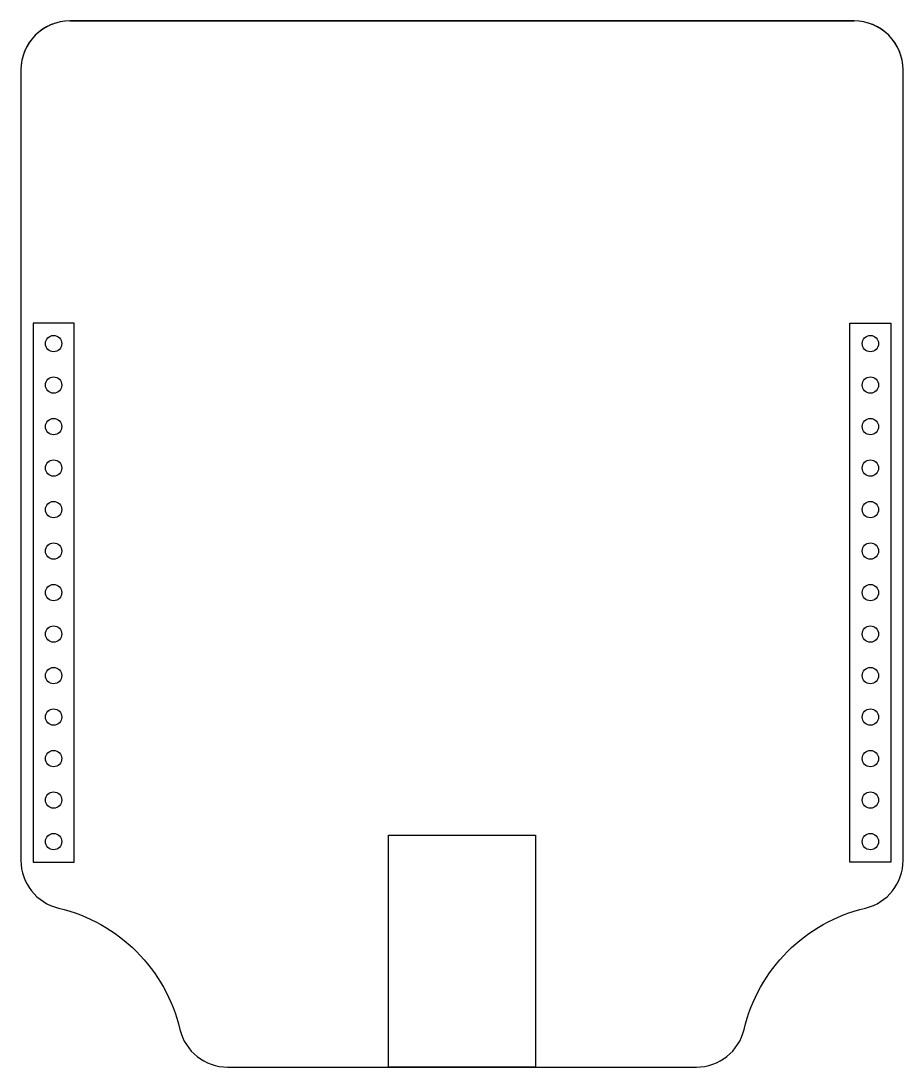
# Model space of a CAD drawing. Header units: millimetres. Extents: x -27 to 27, y -26.5 to 37.5.
import ezdxf

# ---------------------------------------------------------------- set-up
doc = ezdxf.new("R2010")
doc.units = ezdxf.units.MM
doc.layers.get('0').update_dxf_attribs({"linetype": 'CONTINUOUS'})

msp = doc.modelspace()

# ---------------------------------------------------------------- linework, layer by layer
msp.add_line((-24, 37.527), (24, 37.527))
msp.add_lwpolyline([(24.692, -16.77, 0.34754), (27, -13.851), (27, 34.527, 0.414214), (24, 37.527), (-24, 37.527, 0.414214), (-27, 34.527), (-27, -13.851, 0.34754), (-24.692, -16.77, -0.283515), (-17.27, -24.192, 0.34754), (-14.351, -26.5), (14.351, -26.5, 0.34754), (17.27, -24.192, -0.283515)], format="xyb", close=True)
for points in [[(-23.75, 19.03), (-26.25, 19.03), (-26.25, -13.95), (-23.75, -13.95)], [(23.75, -13.95), (23.75, 19.03), (26.25, 19.03), (26.25, -13.95)], [(4.5, -26.5), (-4.5, -26.5), (-4.5, -12.3), (4.5, -12.3)]]:
    msp.add_lwpolyline(points, close=True)
for centre in [(-25, 17.78), (25, 17.78), (-25, 15.24), (25, 15.24), (-25, 12.7), (25, 12.7), (-25, 10.16), (25, 10.16), (-25, 7.62), (25, 7.62), (-25, 5.08), (25, 5.08), (-25, 2.54), (25, 2.54), (-25, 0), (25, 0), (-25, -2.54), (25, -2.54), (-25, -5.08), (25, -5.08), (-25, -7.62), (25, -7.62), (-25, -10.16), (25, -10.16), (-25, -12.7), (25, -12.7)]:
    msp.add_circle(centre, 0.5)
for centre, start, end in [((-24, 34.527), 90, 180), ((24, 34.527), 0, 90)]:
    msp.add_arc(centre, 3, start, end)

doc.saveas('drawing.dxf')
